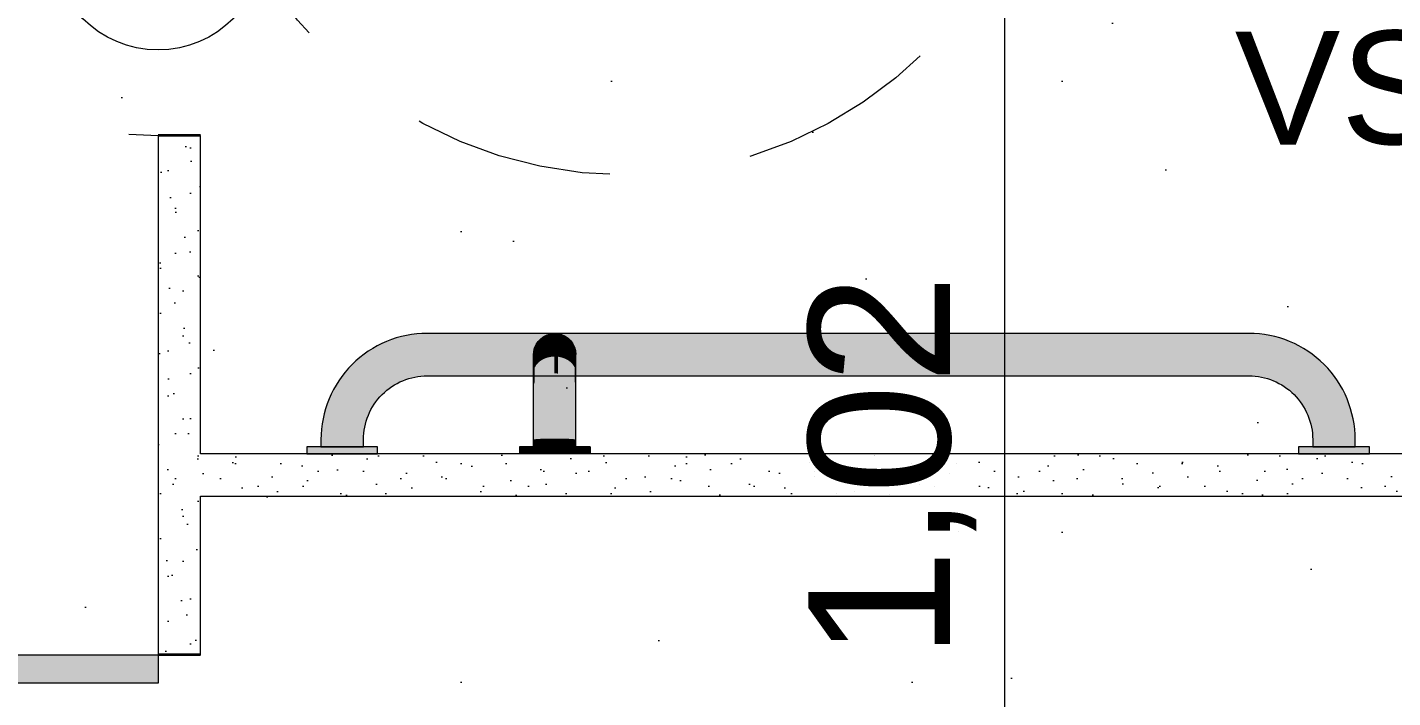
# Model space of a CAD drawing. Header units: metres. Extents: x -77.1 to 22, y -70.6 to -27.7.
# Drawn here: x -45.596 to -44.633, y -53.71 to -53.237 of the extents above; entities that cross this region are included whole.
import ezdxf

# ---------------------------------------------------------------- set-up
doc = ezdxf.new("R2010")
doc.units = ezdxf.units.M
doc.header["$MEASUREMENT"] = 0
doc.linetypes.add('Dashed', pattern=[0.07, 0.045, -0.025])
doc.linetypes.add('Hidden Line (2)', pattern=[0.195611, 0.141111, -0.0545])
for name, color, linetype in [('COTAS EXECUTIVO.EXEC', 7, 'Continuous'), ('Marcadores de Porta Archicad', 7, 'Continuous'), ('NOTAS BANCADAS', 7, 'Continuous'), ('Portas Archicad', 7, 'Continuous')]:
    doc.layers.add(name, color=color, linetype=linetype)
for name, color, linetype, lineweight, true_color in [('COTAS EXECUTIVO.EXEC_Caneta_No__167', 7, 'Continuous', 13, 0x0035d5), ('COTAS EXECUTIVO.EXEC_Caneta_No__25', 7, 'Continuous', 13, 0x982312), ('LAJES.EST_Caneta_No__18', 7, 'Continuous', 0, 0xdfdfdf), ('LOUCAS-METAIS.ARQ_Caneta_No__18', 7, 'Continuous', 0, 0xdfdfdf), ('PAREDE.ARQ_Caneta_No__97', 7, 'Continuous', 5, 0x6b6b6b), ('Portas Archicad_Caneta_No__9', 7, 'Continuous', 5, 0x020202), ('Portas Archicad_Caneta_No__97', 7, 'Continuous', 5, 0x6b6b6b)]:
    doc.layers.add(name, color=color, linetype=linetype, lineweight=lineweight, true_color=true_color)
for name, color, linetype, lineweight in [('LAJES.EST_Caneta_No__96', 252, 'Continuous', 0), ('LOUCAS-METAIS.ARQ_Caneta_No__96', 252, 'Continuous', 0), ('Marcadores de Porta Archicad_Caneta_No__7', 7, 'Continuous', 13), ('NOTAS BANCADAS_Caneta_No__99', 7, 'Continuous', 20), ('PAREDE.ARQ_Caneta_No__1', 7, 'Continuous', 35), ('PAREDE.ARQ_Caneta_No__241', 7, 'Continuous', 13), ('Portas Archicad_Caneta_No__1', 7, 'Continuous', 35)]:
    doc.layers.add(name, color=color, linetype=linetype, lineweight=lineweight)
doc.styles.add('ESTILO_GERADO_1', font='arial.ttf')
doc.dimstyles.new('ESTILO_GERADO__13', dxfattribs={"dimtxt": 0.1, "dimasz": 0.0475, "dimexe": 0.18, "dimexo": 0.414267, "dimgap": 0, "dimtad": 1, "dimzin": 0, "dimdsep": 46, "dimtxsty": 'ESTILO_GERADO_1', "dimblk": 'ARROWHEAD_11', "dimblk1": 'ARROWHEAD_11', "dimblk2": 'ARROWHEAD_11', "dimcen": 0.09, "dimclrd": 256, "dimclre": 256, "dimclrt": 256, "dimadec": 0, "dimazin": 0, "dimtfac": 1, "dimtdec": 4, "dimtmove": 0, "dimatfit": 3, "dimfxl": 0, "dimtolj": 1, "dimtzin": 0, "dimarcsym": 0})
doc.dimstyles.new('ESTILO_GERADO__16', dxfattribs={"dimtxt": 0.1, "dimasz": 0.0475, "dimexe": 0.18, "dimexo": 1.170922, "dimgap": 0, "dimtad": 1, "dimzin": 0, "dimdsep": 46, "dimtxsty": 'ESTILO_GERADO_1', "dimblk": 'ARROWHEAD_11', "dimblk1": 'ARROWHEAD_11', "dimblk2": 'ARROWHEAD_11', "dimcen": 0.09, "dimclrd": 256, "dimclre": 256, "dimclrt": 256, "dimadec": 0, "dimazin": 0, "dimtfac": 1, "dimtdec": 4, "dimtmove": 0, "dimatfit": 3, "dimfxl": 0, "dimtolj": 1, "dimtzin": 0, "dimarcsym": 0})
doc.dimstyles.new('ESTILO_GERADO__3', dxfattribs={"dimtxt": 0.1, "dimasz": 0.0475, "dimexe": 0.18, "dimexo": 0.1, "dimgap": 0, "dimtad": 1, "dimzin": 0, "dimdsep": 46, "dimtxsty": 'ESTILO_GERADO_1', "dimblk": 'ARROWHEAD_11', "dimblk1": 'ARROWHEAD_11', "dimblk2": 'ARROWHEAD_11', "dimcen": 0.09, "dimclrd": 256, "dimclre": 256, "dimclrt": 256, "dimadec": 0, "dimazin": 0, "dimtfac": 1, "dimtdec": 4, "dimtmove": 0, "dimatfit": 3, "dimfxl": 0, "dimtolj": 1, "dimtzin": 0, "dimarcsym": 0})
pattern_1 = [(45, (0, 0.05), (-0.0159099026, 0.0159099026), [0, -0.015, 0, -0.0225]), (110, (0.05, 0.05), (0.021143084, 0.007695453), [0, -0.011, 0, -0.019])]

# ---------------------------------------------------------------- blocks, each defined once
blk = doc.blocks.new('Door 26_5')
at = {"layer": 'Portas Archicad', "linetype": 'Continuous', "lineweight": 0, "true_color": 0xffffff}
for points in [[(0.325, 0.65), (0.305, 0.65), (0.305, 0.55), (0.325, 0.55)], [(0.315, 0.55), (0.305, 0.55), (0.305, 0.1), (0.315, 0.1)], [(0.325, 0.55), (0.315, 0.55), (0.315, 0.1), (0.325, 0.1)], [(0.305, 0), (0.325, 0), (0.325, 0.1), (0.305, 0.1)]]:
    blk.add_hatch(color=7, dxfattribs=at).paths.add_polyline_path(points)
at = {"layer": 'Portas Archicad_Caneta_No__1', "color": 7, "linetype": 'Continuous', "lineweight": 35}
for p, q in [((-0.325, -0.03), (-0.325, 0)), ((-0.325, -0.03), (-0.325, 0)), ((0.325, -0.03), (0.325, 0)), ((0.325, -0.03), (0.325, 0))]:
    blk.add_line(p, q, dxfattribs=at)
at = {"layer": 'Portas Archicad_Caneta_No__9', "color": 18, "linetype": 'Continuous', "lineweight": 5, "true_color": 0x020202}
for p, q in [((0.305, 0.55), (0.305, 0.65)), ((0.305, 0.65), (0.325, 0.65)), ((0.325, 0.65), (0.325, 0.55)), ((0.325, 0.55), (0.305, 0.55)), ((0.315, 0.55), (0.315, 0.1)), ((0.305, 0), (0.305, 0.1)), ((0.305, 0.1), (0.325, 0.1)), ((0.325, 0.1), (0.325, 0)), ((0.325, 0), (0.305, 0))]:
    blk.add_line(p, q, dxfattribs=at)
at = {"layer": 'Portas Archicad_Caneta_No__9', "color": 18, "linetype": 'Continuous', "lineweight": 5, "true_color": 0x020202, "flags": 128}
for points in [[(0.315, 0.55), (0.315, 0.1), (0.305, 0.1), (0.305, 0.55)], [(0.325, 0.55), (0.325, 0.1), (0.315, 0.1), (0.315, 0.55)]]:
    blk.add_lwpolyline(points, close=True, dxfattribs=at)
at = {"layer": 'Portas Archicad_Caneta_No__97', "color": 251, "linetype": 'Dashed', "lineweight": 5, "true_color": 0x6b6b6b}
blk.add_arc((0.325, 0), 0.65, 90, 180, dxfattribs=at)
blk = doc.blocks.new('Marcador P 27_4')
at = {"layer": 'Marcadores de Porta Archicad_Caneta_No__7', "color": 7, "linetype": 'Continuous', "lineweight": 13, "flags": 128}
blk.add_lwpolyline([(0.18959, -0.105), (-0.18959, -0.105, -1), (-0.18959, 0.045), (0.18959, 0.045, -1)], format="xyb", close=True, dxfattribs=at)
at = {"layer": 'Marcadores de Porta Archicad_Caneta_No__7', "color": 7, "lineweight": 13, "insert": (0.19982, 0.01392), "char_height": 0.085, "attachment_point": 7, "rotation": 180, "style": 'ESTILO_GERADO_1'}
blk.add_mtext('\\A1;{\\pql;\\pt0;\\fArial|b0|i0|c0|p0;\\W1.000000;PAdv60\\fArial|b0|i0|c0|p0;\\W1.000000;\\fArial|b0|i0|c0|p0;\\W1.000000;\\fArial|b0|i0|c0|p0;\\W1.000000;}', dxfattribs=at)
blk = doc.blocks.new('Grab Bar 26_4')
at = {"layer": 'LOUCAS-METAIS.ARQ_Caneta_No__18', "linetype": 'Continuous', "lineweight": 0, "true_color": 0xdfdfdf}
for points in [[(-0.375, 0), (-0.375, -0.005), (-0.325, -0.005), (-0.325, 0)], [(0.325, 0), (0.325, -0.005), (0.375, -0.005), (0.375, 0)], [(-0.365, -0.005), (-0.365, -0.01, 0.414214), (-0.29, -0.085), (0.29, -0.085, 0.414214), (0.365, -0.01), (0.365, -0.005), (0.335, -0.005), (0.335, -0.01, -0.414214), (0.29, -0.055), (-0.29, -0.055, -0.414214), (-0.335, -0.01), (-0.335, -0.005)]]:
    blk.add_hatch(color=254, dxfattribs=at).paths.add_polyline_path(points)
at = {"layer": 'LOUCAS-METAIS.ARQ_Caneta_No__96', "color": 252, "linetype": 'Continuous', "lineweight": 0, "flags": 128}
for points in [[(-0.375, 0), (-0.375, -0.005), (-0.325, -0.005), (-0.325, 0)], [(0.325, 0), (0.325, -0.005), (0.375, -0.005), (0.375, 0)]]:
    blk.add_lwpolyline(points, close=True, dxfattribs=at)
blk.add_lwpolyline([(-0.365, -0.005), (-0.365, -0.01, 0.414214), (-0.29, -0.085), (0.29, -0.085, 0.414214), (0.365, -0.01), (0.365, -0.005), (0.335, -0.005), (0.335, -0.01, -0.414214), (0.29, -0.055), (-0.29, -0.055, -0.414214), (-0.335, -0.01), (-0.335, -0.005)], format="xyb", close=True, dxfattribs=at)
blk = doc.blocks.new('Grab Bar 26_3')
at = {"layer": 'LOUCAS-METAIS.ARQ_Caneta_No__18', "linetype": 'Continuous', "lineweight": 0, "true_color": 0xdfdfdf}
for points in [[(-0.017, 0), (-0.017, -0.005), (-0.01085, -0.005), (-0.01085, 0)], [(-0.01085, -0.005), (-0.00373, -0.005), (-0.00373, 0), (-0.01085, 0)], [(-0.00373, 0), (-0.00373, -0.005), (0.00373, -0.005), (0.00373, 0)], [(0.00373, -0.005), (0.01085, -0.005), (0.01085, 0), (0.00373, 0)], [(0.01085, 0), (0.01085, -0.005), (0.017, -0.005), (0.017, 0)], [(0.017, -0.005), (0.02165, -0.005), (0.02165, 0), (0.017, 0)], [(0.02165, -0.005), (0.02437, -0.005), (0.02437, 0), (0.02165, 0)], [(0.02437, 0), (0.02437, -0.005), (0.02493, -0.005), (0.02493, 0)], [(-0.02493, 0), (-0.02493, -0.005), (-0.02437, -0.005), (-0.02437, 0)], [(-0.02437, -0.005), (-0.02165, -0.005), (-0.02165, 0), (-0.02437, 0)], [(-0.02165, -0.005), (-0.017, -0.005), (-0.017, 0), (-0.02165, 0)], [(-0.015, -0.01001), (-0.01472, -0.01016), (-0.01472, -0.005), (-0.015, -0.005)], [(-0.01472, -0.005), (-0.01472, -0.01016), (-0.014, -0.0103), (-0.014, -0.005)], [(-0.014, -0.0103), (-0.01286, -0.01043), (-0.01286, -0.005), (-0.014, -0.005)], [(-0.01286, -0.005), (-0.01286, -0.01043), (-0.01132, -0.01055), (-0.01132, -0.005)], [(-0.01132, -0.005), (-0.01132, -0.01055), (-0.00944, -0.01065), (-0.00944, -0.005)], [(-0.00944, -0.01065), (-0.00727, -0.01074), (-0.00727, -0.005), (-0.00944, -0.005)], [(-0.00727, -0.005), (-0.00727, -0.01074), (-0.00488, -0.0108), (-0.00488, -0.005)], [(-0.00488, -0.005), (-0.00488, -0.0108), (-0.00235, -0.01083), (-0.00235, -0.005)], [(-0.00235, -0.005), (-0.00235, -0.01083), (0.00026, -0.01084), (0.00026, -0.005)], [(0.00026, -0.005), (0.00026, -0.01084), (0.00286, -0.01083), (0.00286, -0.005)], [(0.00286, -0.01083), (0.00538, -0.01079), (0.00538, -0.005), (0.00286, -0.005)], [(0.00538, -0.005), (0.00538, -0.01079), (0.00773, -0.01072), (0.00773, -0.005)], [(0.00773, -0.005), (0.00773, -0.01072), (0.00984, -0.01064), (0.00984, -0.005)], [(0.00984, -0.005), (0.00984, -0.01064), (0.01166, -0.01053), (0.01166, -0.005)], [(0.01166, -0.005), (0.01166, -0.01053), (0.01312, -0.01041), (0.01312, -0.005)], [(0.01312, -0.005), (0.01312, -0.01041), (0.01418, -0.01027), (0.01418, -0.005)], [(0.01418, -0.005), (0.01418, -0.01027), (0.01482, -0.01013), (0.01482, -0.005)], [(0.015, -0.005), (0.01482, -0.005), (0.01482, -0.01013), (0.015, -0.00999)], [(-0.015, -0.01001), (-0.015, -0.02341), (-0.01472, -0.02399), (-0.01472, -0.01016)], [(-0.01472, -0.01016), (-0.01472, -0.02399), (-0.014, -0.02456), (-0.014, -0.0103)], [(-0.014, -0.02456), (-0.01286, -0.02508), (-0.01286, -0.01043), (-0.014, -0.0103)], [(-0.01132, -0.01055), (-0.01286, -0.01043), (-0.01286, -0.02508), (-0.01132, -0.02555)], [(-0.00944, -0.01065), (-0.01132, -0.01055), (-0.01132, -0.02555), (-0.00944, -0.02596)], [(-0.00944, -0.01065), (-0.00944, -0.02596), (-0.00727, -0.02629), (-0.00727, -0.01074)], [(-0.00488, -0.0108), (-0.00727, -0.01074), (-0.00727, -0.02629), (-0.00488, -0.02653)], [(-0.00235, -0.01083), (-0.00488, -0.0108), (-0.00488, -0.02653), (-0.00235, -0.02667)], [(0.00026, -0.01084), (-0.00235, -0.01083), (-0.00235, -0.02667), (0.00026, -0.02671)], [(0.00286, -0.01083), (0.00026, -0.01084), (0.00026, -0.02671), (0.00286, -0.02665)], [(0.00286, -0.02665), (0.00538, -0.02649), (0.00538, -0.01079), (0.00286, -0.01083)], [(0.00773, -0.01072), (0.00538, -0.01079), (0.00538, -0.02649), (0.00773, -0.02623)], [(0.00984, -0.01064), (0.00773, -0.01072), (0.00773, -0.02623), (0.00984, -0.02589)], [(0.00984, -0.01064), (0.00984, -0.02589), (0.01166, -0.02547), (0.01166, -0.01053)], [(0.01312, -0.01041), (0.01166, -0.01053), (0.01166, -0.02547), (0.01312, -0.02498)], [(0.01418, -0.01027), (0.01312, -0.01041), (0.01312, -0.02498), (0.01418, -0.02444)], [(0.01418, -0.01027), (0.01418, -0.02444), (0.01482, -0.02388), (0.01482, -0.01013)], [(0.01482, -0.01013), (0.01482, -0.02388), (0.015, -0.02329), (0.015, -0.00999)], [(-0.01472, -0.02399), (-0.015, -0.02341), (-0.015, -0.03615), (-0.01472, -0.03728)], [(-0.01472, -0.02399), (-0.01472, -0.03728), (-0.014, -0.03838), (-0.014, -0.02456)], [(-0.014, -0.02456), (-0.014, -0.03838), (-0.01286, -0.03941), (-0.01286, -0.02508)], [(-0.01286, -0.02508), (-0.01286, -0.03941), (-0.01132, -0.04033), (-0.01132, -0.02555)], [(-0.00944, -0.02596), (-0.01132, -0.02555), (-0.01132, -0.04033), (-0.00944, -0.04112)], [(-0.00944, -0.04112), (-0.00727, -0.04176), (-0.00727, -0.02629), (-0.00944, -0.02596)], [(-0.00488, -0.02653), (-0.00727, -0.02629), (-0.00727, -0.04176), (-0.00488, -0.04223)], [(-0.00235, -0.02667), (-0.00488, -0.02653), (-0.00488, -0.04223), (-0.00235, -0.0425)], [(0.00026, -0.02671), (-0.00235, -0.02667), (-0.00235, -0.0425), (0.00026, -0.04258)], [(0.00286, -0.02665), (0.00026, -0.02671), (0.00026, -0.04258), (0.00286, -0.04246)], [(0.00286, -0.04246), (0.00538, -0.04215), (0.00538, -0.02649), (0.00286, -0.02665)], [(0.00773, -0.02623), (0.00538, -0.02649), (0.00538, -0.04215), (0.00773, -0.04165)], [(0.00984, -0.02589), (0.00773, -0.02623), (0.00773, -0.04165), (0.00984, -0.04098)], [(0.00984, -0.02589), (0.00984, -0.04098), (0.01166, -0.04015), (0.01166, -0.02547)], [(0.01166, -0.02547), (0.01166, -0.04015), (0.01312, -0.03921), (0.01312, -0.02498)], [(0.01312, -0.02498), (0.01312, -0.03921), (0.01418, -0.03817), (0.01418, -0.02444)], [(0.01418, -0.02444), (0.01418, -0.03817), (0.01482, -0.03706), (0.01482, -0.02388)], [(0.015, -0.02329), (0.01482, -0.02388), (0.01482, -0.03706), (0.015, -0.03592)], [(-0.015, -0.04757), (-0.01472, -0.04921), (-0.01472, -0.03728), (-0.015, -0.03615)], [(-0.014, -0.03838), (-0.01472, -0.03728), (-0.01472, -0.04921), (-0.014, -0.05078)], [(-0.014, -0.05078), (-0.01286, -0.05226), (-0.01286, -0.03941), (-0.014, -0.03838)], [(0.01418, -0.03817), (0.01312, -0.03921), (0.01312, -0.05197), (0.01418, -0.05047)], [(0.01418, -0.05047), (0.01482, -0.04888), (0.01482, -0.03706), (0.01418, -0.03817)], [(0.01482, -0.03706), (0.01482, -0.04888), (0.015, -0.04725), (0.015, -0.03592)], [(-0.01472, -0.04921), (-0.015, -0.04757), (-0.015, -0.05712), (-0.01472, -0.05916)], [(-0.01286, -0.03941), (-0.01286, -0.05226), (-0.01132, -0.05358), (-0.01132, -0.04033)], [(-0.01132, -0.04033), (-0.01132, -0.05358), (-0.00944, -0.05472), (-0.00944, -0.04112)], [(-0.00944, -0.04112), (-0.00944, -0.05472), (-0.00727, -0.05564), (-0.00727, -0.04176)], [(-0.00727, -0.04176), (-0.00727, -0.05564), (-0.00488, -0.05631), (-0.00488, -0.04223)], [(-0.00488, -0.05631), (-0.00235, -0.05671), (-0.00235, -0.0425), (-0.00488, -0.04223)], [(-0.00235, -0.0425), (-0.00235, -0.05671), (0.00026, -0.05682), (0.00026, -0.04258)], [(0.00026, -0.04258), (0.00026, -0.05682), (0.00286, -0.05665), (0.00286, -0.04246)], [(0.00286, -0.04246), (0.00286, -0.05665), (0.00538, -0.0562), (0.00538, -0.04215)], [(0.00538, -0.04215), (0.00538, -0.0562), (0.00773, -0.05548), (0.00773, -0.04165)], [(0.00773, -0.04165), (0.00773, -0.05548), (0.00984, -0.05451), (0.00984, -0.04098)], [(0.00984, -0.04098), (0.00984, -0.05451), (0.01166, -0.05333), (0.01166, -0.04015)], [(0.01166, -0.04015), (0.01166, -0.05333), (0.01312, -0.05197), (0.01312, -0.03921)], [(0.015, -0.04725), (0.01482, -0.04888), (0.01482, -0.05876), (0.015, -0.0567)], [(-0.01472, -0.05916), (-0.015, -0.05712), (-0.015, -0.0643), (-0.01472, -0.06665)], [(-0.014, -0.05078), (-0.01472, -0.04921), (-0.01472, -0.05916), (-0.014, -0.06114)], [(-0.014, -0.05078), (-0.014, -0.06114), (-0.01286, -0.06299), (-0.01286, -0.05226)], [(-0.01286, -0.05226), (-0.01286, -0.06299), (-0.01132, -0.06465), (-0.01132, -0.05358)], [(-0.01132, -0.06465), (-0.00944, -0.06608), (-0.00944, -0.05472), (-0.01132, -0.05358)], [(-0.00944, -0.05472), (-0.00944, -0.06608), (-0.00727, -0.06723), (-0.00727, -0.05564)], [(-0.00727, -0.05564), (-0.00727, -0.06723), (-0.00488, -0.06807), (-0.00488, -0.05631)], [(-0.00488, -0.05631), (-0.00488, -0.06807), (-0.00235, -0.06857), (-0.00235, -0.05671)], [(-0.00235, -0.06857), (0.00026, -0.06871), (0.00026, -0.05682), (-0.00235, -0.05671)], [(0.00026, -0.06871), (0.00286, -0.06849), (0.00286, -0.05665), (0.00026, -0.05682)], [(0.00286, -0.05665), (0.00286, -0.06849), (0.00538, -0.06793), (0.00538, -0.0562)], [(0.00538, -0.0562), (0.00538, -0.06793), (0.00773, -0.06703), (0.00773, -0.05548)], [(0.00773, -0.05548), (0.00773, -0.06703), (0.00984, -0.06582), (0.00984, -0.05451)], [(0.00984, -0.06582), (0.01166, -0.06434), (0.01166, -0.05333), (0.00984, -0.05451)], [(0.01166, -0.05333), (0.01166, -0.06434), (0.01312, -0.06263), (0.01312, -0.05197)], [(0.01312, -0.06263), (0.01418, -0.06075), (0.01418, -0.05047), (0.01312, -0.05197)], [(0.01418, -0.05047), (0.01418, -0.06075), (0.01482, -0.05876), (0.01482, -0.04888)], [(0.015, -0.0567), (0.01482, -0.05876), (0.01482, -0.06619), (0.015, -0.06382)], [(-0.015, -0.06875), (-0.01472, -0.0713), (-0.01472, -0.06665), (-0.015, -0.0643)], [(-0.01472, -0.05916), (-0.01472, -0.06665), (-0.014, -0.06893), (-0.014, -0.06114)], [(-0.01472, -0.06665), (-0.01472, -0.0713), (-0.014, -0.07377), (-0.014, -0.06893)], [(-0.014, -0.06114), (-0.014, -0.06893), (-0.01286, -0.07106), (-0.01286, -0.06299)], [(-0.01286, -0.07106), (-0.01132, -0.07298), (-0.01132, -0.06465), (-0.01286, -0.06299)], [(-0.01132, -0.06465), (-0.01132, -0.07298), (-0.00944, -0.07463), (-0.00944, -0.06608)], [(-0.00944, -0.06608), (-0.00944, -0.07463), (-0.00727, -0.07595), (-0.00727, -0.06723)], [(-0.00727, -0.07595), (-0.00488, -0.07692), (-0.00488, -0.06807), (-0.00727, -0.06723)], [(0.00538, -0.06793), (0.00538, -0.07675), (0.00773, -0.07572), (0.00773, -0.06703)], [(0.00773, -0.07572), (0.00984, -0.07432), (0.00984, -0.06582), (0.00773, -0.06703)], [(0.00984, -0.06582), (0.00984, -0.07432), (0.01166, -0.07262), (0.01166, -0.06434)], [(0.01166, -0.07262), (0.01312, -0.07065), (0.01312, -0.06263), (0.01166, -0.06434)], [(0.01312, -0.06263), (0.01312, -0.07065), (0.01418, -0.06849), (0.01418, -0.06075)], [(0.01418, -0.06075), (0.01418, -0.06849), (0.01482, -0.06619), (0.01482, -0.05876)], [(0.01418, -0.06849), (0.01418, -0.07329), (0.01482, -0.0708), (0.01482, -0.06619)], [(0.01482, -0.06619), (0.01482, -0.0708), (0.015, -0.06824), (0.015, -0.06382)], [(-0.01472, -0.0713), (-0.015, -0.06875), (-0.015, -0.07026), (-0.01472, -0.07286)], [(-0.014, -0.07377), (-0.01472, -0.0713), (-0.01472, -0.07286), (-0.014, -0.07538)], [(-0.014, -0.06893), (-0.014, -0.07377), (-0.01286, -0.07608), (-0.01286, -0.07106)], [(-0.014, -0.07538), (-0.01286, -0.07773), (-0.01286, -0.07608), (-0.014, -0.07377)], [(-0.01286, -0.07106), (-0.01286, -0.07608), (-0.01132, -0.07815), (-0.01132, -0.07298)], [(-0.01132, -0.07815), (-0.01286, -0.07608), (-0.01286, -0.07773), (-0.01132, -0.07984)], [(-0.01132, -0.07298), (-0.01132, -0.07815), (-0.00944, -0.07993), (-0.00944, -0.07463)], [(-0.00944, -0.07463), (-0.00944, -0.07993), (-0.00727, -0.08137), (-0.00727, -0.07595)], [(-0.00727, -0.08137), (-0.00488, -0.08241), (-0.00488, -0.07692), (-0.00727, -0.07595)], [(-0.00488, -0.07692), (-0.00235, -0.07749), (-0.00235, -0.06857), (-0.00488, -0.06807)], [(-0.00488, -0.08241), (-0.00235, -0.08303), (-0.00235, -0.07749), (-0.00488, -0.07692)], [(-0.00235, -0.07749), (0.00026, -0.07766), (0.00026, -0.06871), (-0.00235, -0.06857)], [(0.00026, -0.06871), (0.00026, -0.07766), (0.00286, -0.07741), (0.00286, -0.06849)], [(0.00286, -0.06849), (0.00286, -0.07741), (0.00538, -0.07675), (0.00538, -0.06793)], [(0.00286, -0.07741), (0.00286, -0.08294), (0.00538, -0.08223), (0.00538, -0.07675)], [(0.00538, -0.08223), (0.00773, -0.08111), (0.00773, -0.07572), (0.00538, -0.07675)], [(0.00773, -0.08111), (0.00984, -0.0796), (0.00984, -0.07432), (0.00773, -0.07572)], [(0.00984, -0.07432), (0.00984, -0.0796), (0.01166, -0.07776), (0.01166, -0.07262)], [(0.01166, -0.07776), (0.01312, -0.07563), (0.01312, -0.07065), (0.01166, -0.07262)], [(0.01312, -0.07563), (0.01166, -0.07776), (0.01166, -0.07944), (0.01312, -0.07727)], [(0.01312, -0.07065), (0.01312, -0.07563), (0.01418, -0.07329), (0.01418, -0.06849)], [(0.01418, -0.07329), (0.01312, -0.07563), (0.01312, -0.07727), (0.01418, -0.07488)], [(0.01418, -0.07488), (0.01482, -0.07235), (0.01482, -0.0708), (0.01418, -0.07329)], [(0.015, -0.06824), (0.01482, -0.0708), (0.01482, -0.07235), (0.015, -0.06974)], [(-0.00944, -0.07993), (-0.01132, -0.07815), (-0.01132, -0.07984), (-0.00944, -0.08166)], [(-0.00944, -0.07993), (-0.00944, -0.08166), (-0.00727, -0.08312), (-0.00727, -0.08137)], [(-0.00488, -0.08241), (-0.00727, -0.08137), (-0.00727, -0.08312), (-0.00488, -0.08418)], [(-0.00235, -0.08303), (-0.00488, -0.08241), (-0.00488, -0.08418), (-0.00235, -0.08482)], [(-0.00235, -0.08303), (0.00026, -0.08321), (0.00026, -0.07766), (-0.00235, -0.07749)], [(0.00026, -0.08321), (-0.00235, -0.08303), (-0.00235, -0.08482), (0.00026, -0.085)], [(0.00026, -0.07766), (0.00026, -0.08321), (0.00286, -0.08294), (0.00286, -0.07741)], [(0.00286, -0.08294), (0.00026, -0.08321), (0.00026, -0.085), (0.00286, -0.08472)], [(0.00286, -0.08294), (0.00286, -0.08472), (0.00538, -0.084), (0.00538, -0.08223)], [(0.00773, -0.08111), (0.00538, -0.08223), (0.00538, -0.084), (0.00773, -0.08286)], [(0.00984, -0.0796), (0.00773, -0.08111), (0.00773, -0.08286), (0.00984, -0.08132)], [(0.00984, -0.08132), (0.01166, -0.07944), (0.01166, -0.07776), (0.00984, -0.0796)]]:
    blk.add_hatch(color=254, dxfattribs=at).paths.add_polyline_path(points)
at = {"layer": 'LOUCAS-METAIS.ARQ_Caneta_No__96', "color": 252, "linetype": 'Continuous', "lineweight": 0}
for p, q in [((-0.00373, 0), (0.00373, 0)), ((0.00373, 0), (0.01085, 0)), ((0.01085, 0), (0.017, 0)), ((0.017, 0), (0.02165, 0)), ((0.02165, 0), (0.02437, 0)), ((0.02437, 0), (0.02493, 0)), ((0.02493, -0.005), (0.02493, 0)), ((-0.02493, 0), (-0.02437, 0)), ((-0.02493, -0.005), (-0.02493, 0)), ((-0.02493, -0.005), (-0.02437, -0.005)), ((-0.02437, 0), (-0.02165, 0)), ((-0.02437, -0.005), (-0.02165, -0.005)), ((-0.02165, 0), (-0.017, 0)), ((-0.02165, -0.005), (-0.017, -0.005)), ((-0.017, 0), (-0.01085, 0)), ((-0.017, -0.005), (-0.01085, -0.005)), ((-0.015, -0.005), (-0.015, -0.01001)), ((-0.01085, 0), (-0.00373, 0)), ((-0.01085, -0.005), (-0.00373, -0.005)), ((-0.00373, -0.005), (0.00373, -0.005)), ((0.00373, -0.005), (0.01085, -0.005)), ((0.01085, -0.005), (0.017, -0.005)), ((0.015, -0.005), (0.015, -0.00999)), ((0.017, -0.005), (0.02165, -0.005)), ((0.02165, -0.005), (0.02437, -0.005)), ((0.02437, -0.005), (0.02493, -0.005)), ((-0.015, -0.01001), (-0.015, -0.02341)), ((0.015, -0.00999), (0.015, -0.02329)), ((-0.015, -0.02341), (-0.015, -0.03615)), ((0.015, -0.02329), (0.015, -0.03592)), ((-0.015, -0.03615), (-0.015, -0.04757)), ((0.015, -0.03592), (0.015, -0.04725)), ((-0.015, -0.04757), (-0.015, -0.05712)), ((0.015, -0.04725), (0.015, -0.0567)), ((-0.015, -0.05712), (-0.015, -0.0643)), ((0.015, -0.0567), (0.015, -0.06382)), ((-0.015, -0.0643), (-0.015, -0.06875)), ((0.015, -0.06382), (0.015, -0.06824)), ((-0.015, -0.06875), (-0.015, -0.07026)), ((-0.01472, -0.07286), (-0.015, -0.07026)), ((-0.014, -0.07538), (-0.01472, -0.07286)), ((-0.01286, -0.07773), (-0.014, -0.07538)), ((0.01418, -0.07488), (0.01312, -0.07727)), ((0.01482, -0.07235), (0.01418, -0.07488)), ((0.015, -0.06974), (0.01482, -0.07235)), ((0.015, -0.06824), (0.015, -0.06974)), ((-0.01132, -0.07984), (-0.01286, -0.07773)), ((-0.00944, -0.08166), (-0.01132, -0.07984)), ((-0.00727, -0.08312), (-0.00944, -0.08166)), ((-0.00488, -0.08418), (-0.00727, -0.08312)), ((-0.00235, -0.08482), (-0.00488, -0.08418)), ((0.00026, -0.085), (-0.00235, -0.08482)), ((0.00286, -0.08472), (0.00026, -0.085)), ((0.00538, -0.084), (0.00286, -0.08472)), ((0.00773, -0.08286), (0.00538, -0.084)), ((0.00984, -0.08132), (0.00773, -0.08286)), ((0.01166, -0.07944), (0.00984, -0.08132)), ((0.01312, -0.07727), (0.01166, -0.07944))]:
    blk.add_line(p, q, dxfattribs=at)
blk = doc.blocks.new('*D479')
at = {"layer": 'COTAS EXECUTIVO.EXEC_Caneta_No__167', "linetype": 'Continuous', "lineweight": 13, "true_color": 0x0035d5}
for points in [[(-44.91892, -53.04138), (-44.91797, -53.04617), (-44.91526, -53.05022), (-44.91121, -53.05293), (-44.90642, -53.05388), (-44.90164, -53.05293), (-44.89758, -53.05022), (-44.89487, -53.04617), (-44.89392, -53.04138), (-44.89487, -53.0366), (-44.89758, -53.03254), (-44.90164, -53.02984), (-44.90642, -53.02888), (-44.91121, -53.02984), (-44.91526, -53.03254), (-44.91797, -53.0366)], [(-44.91892, -54.05829), (-44.91797, -54.06308), (-44.91526, -54.06713), (-44.91121, -54.06984), (-44.90642, -54.07079), (-44.90164, -54.06984), (-44.89758, -54.06713), (-44.89487, -54.06308), (-44.89392, -54.05829), (-44.89487, -54.05351), (-44.89758, -54.04945), (-44.90164, -54.04674), (-44.90642, -54.04579), (-44.91121, -54.04674), (-44.91526, -54.04945), (-44.91797, -54.05351)]]:
    blk.add_hatch(color=162, dxfattribs=at).paths.add_polyline_path(points)
at = {"layer": 'COTAS EXECUTIVO.EXEC_Caneta_No__167', "color": 162, "linetype": 'Continuous', "lineweight": 13, "true_color": 0x0035d5}
for p, q in [((-44.91892, -53.04138), (-45.00642, -53.04138)), ((-44.85955, -53.04138), (-44.89392, -53.04138)), ((-44.90642, -54.04579), (-44.90642, -53.05388)), ((-44.91892, -54.05829), (-45.00642, -54.05829)), ((-44.85955, -54.05829), (-44.89392, -54.05829))]:
    blk.add_line(p, q, dxfattribs=at)
for centre in [(-44.90642, -53.04138), (-44.90642, -54.05829)]:
    blk.add_circle(centre, 0.0125, dxfattribs=at)
at = {"layer": 'COTAS EXECUTIVO.EXEC_Caneta_No__167', "color": 162, "lineweight": 13, "true_color": 0x0035d5, "insert": (-44.92642, -53.6833), "char_height": 0.1, "attachment_point": 7, "rotation": 90, "style": 'ESTILO_GERADO_1'}
blk.add_mtext('\\A1;{\\pql;\\fArial|b0|i0|c0|p0;\\W1.000000;1,02}', dxfattribs=at)
blk = doc.blocks.new('ARROWHEAD_11')
at = {"color": 0, "linetype": 'Continuous', "lineweight": 0}
blk.add_line((0, 0), (-1, 0), dxfattribs=at)
at = {"color": 0, "linetype": 'Continuous', "lineweight": 0, "const_width": 0.25, "flags": 128}
blk.add_lwpolyline([(-0.125, 0, 1), (0.125, 0, 1)], format="xyb", close=True, dxfattribs=at)
blk = doc.blocks.new('*D532')
at = {"layer": 'COTAS EXECUTIVO.EXEC_Caneta_No__25', "linetype": 'Continuous', "lineweight": 13, "true_color": 0x982312}
for points in [[(-54.64185, -52.55057), (-54.6409, -52.55535), (-54.63819, -52.55941), (-54.63413, -52.56212), (-54.62935, -52.56307), (-54.62457, -52.56212), (-54.62051, -52.55941), (-54.6178, -52.55535), (-54.61685, -52.55057), (-54.6178, -52.54578), (-54.62051, -52.54173), (-54.62457, -52.53902), (-54.62935, -52.53807), (-54.63413, -52.53902), (-54.63819, -52.54173), (-54.6409, -52.54578)], [(-54.64185, -56.60057), (-54.6409, -56.60535), (-54.63819, -56.60941), (-54.63413, -56.61212), (-54.62935, -56.61307), (-54.62457, -56.61212), (-54.62051, -56.60941), (-54.6178, -56.60535), (-54.61685, -56.60057), (-54.6178, -56.59578), (-54.62051, -56.59173), (-54.62457, -56.58902), (-54.62935, -56.58807), (-54.63413, -56.58902), (-54.63819, -56.59173), (-54.6409, -56.59578)]]:
    blk.add_hatch(color=24, dxfattribs=at).paths.add_polyline_path(points)
at = {"layer": 'COTAS EXECUTIVO.EXEC_Caneta_No__25', "color": 24, "linetype": 'Continuous', "lineweight": 13, "true_color": 0x982312}
for p, q in [((-54.64185, -52.55057), (-54.67623, -52.55057)), ((-54.21508, -52.55057), (-54.61685, -52.55057)), ((-54.62935, -56.58807), (-54.62935, -52.56307)), ((-54.64185, -56.60057), (-54.67623, -56.60057)), ((-54.21508, -56.60057), (-54.61685, -56.60057))]:
    blk.add_line(p, q, dxfattribs=at)
for centre in [(-54.62935, -52.55057), (-54.62935, -56.60057)]:
    blk.add_circle(centre, 0.0125, dxfattribs=at)
at = {"layer": 'COTAS EXECUTIVO.EXEC_Caneta_No__25', "color": 24, "lineweight": 13, "true_color": 0x982312, "char_height": 0.1, "attachment_point": 7, "rotation": 90, "style": 'ESTILO_GERADO_1'}
for s, insert in [('\\A1;{\\pql;\\fArial|b0|i0|c0|p0;\\W1.000000;0,20}', (-54.64935, -52.82999)), ('\\A1;{\\pql;\\fArial|b0|i0|c0|p0;\\W1.000000;4,05}', (-54.64935, -54.84249))]:
    blk.add_mtext(s, dxfattribs=dict(at, insert=insert))
blk = doc.blocks.new('*D637')
at = {"layer": 'COTAS EXECUTIVO.EXEC_Caneta_No__25', "linetype": 'Continuous', "lineweight": 13, "true_color": 0x982312}
for points in [[(-43.13783, -52.55057), (-43.13688, -52.55535), (-43.13417, -52.55941), (-43.13011, -52.56212), (-43.12533, -52.56307), (-43.12055, -52.56212), (-43.11649, -52.55941), (-43.11378, -52.55535), (-43.11283, -52.55057), (-43.11378, -52.54578), (-43.11649, -52.54173), (-43.12055, -52.53902), (-43.12533, -52.53807), (-43.13011, -52.53902), (-43.13417, -52.54173), (-43.13688, -52.54578)], [(-43.13783, -56.60057), (-43.13688, -56.60535), (-43.13417, -56.60941), (-43.13011, -56.61212), (-43.12533, -56.61307), (-43.12055, -56.61212), (-43.11649, -56.60941), (-43.11378, -56.60535), (-43.11283, -56.60057), (-43.11378, -56.59578), (-43.11649, -56.59173), (-43.12055, -56.58902), (-43.12533, -56.58807), (-43.13011, -56.58902), (-43.13417, -56.59173), (-43.13688, -56.59578)]]:
    blk.add_hatch(color=24, dxfattribs=at).paths.add_polyline_path(points)
at = {"layer": 'COTAS EXECUTIVO.EXEC_Caneta_No__25', "color": 24, "linetype": 'Continuous', "lineweight": 13, "true_color": 0x982312}
for p, q in [((-43.13783, -52.55057), (-44.29625, -52.55057)), ((-43.07846, -52.55057), (-43.11283, -52.55057)), ((-43.12533, -56.58807), (-43.12533, -52.56307)), ((-43.13783, -56.60057), (-44.29625, -56.60057)), ((-43.07846, -56.60057), (-43.11283, -56.60057))]:
    blk.add_line(p, q, dxfattribs=at)
for centre in [(-43.12533, -52.55057), (-43.12533, -56.60057)]:
    blk.add_circle(centre, 0.0125, dxfattribs=at)
at = {"layer": 'COTAS EXECUTIVO.EXEC_Caneta_No__25', "color": 24, "lineweight": 13, "true_color": 0x982312, "char_height": 0.1, "attachment_point": 7, "rotation": 90, "style": 'ESTILO_GERADO_1'}
for s, insert in [('\\A1;{\\pql;\\fArial|b0|i0|c0|p0;\\W1.000000;0,20}', (-43.14533, -52.82999)), ('\\A1;{\\pql;\\fArial|b0|i0|c0|p0;\\W1.000000;4,05}', (-43.14533, -54.84249))]:
    blk.add_mtext(s, dxfattribs=dict(at, insert=insert))
blk = doc.blocks.new('Rótulo_32_7', base_point=(-44.63403, -53.21638))
at = {"layer": 'NOTAS BANCADAS_Caneta_No__99', "color": 7, "lineweight": 20, "insert": (-44.4947, -53.23888), "char_height": 0.08, "attachment_point": 2, "rotation": 0.32302, "style": 'ESTILO_GERADO_1'}
blk.add_mtext('\\A1;{\\pqc;\\pt0,99;\\fArial|b0|i0|c0|p0;\\W1.000000;VS01\\fArial|b0|i0|c0|p0;\\W1.000000;\\A1{\\H.66x;\\S^  ;}\\fArial|b0|i0|c0|p0;\\W1.000000;\\fArial|b0|i0|c0|p0;\\W1.000000;\\A1{\\H.66x;\\S^  ;}\\fArial|b0|i0|c0|p0;\\W1.000000;\\fArial|b0|i0|c0|p0;\\W1.000000;\\fArial|b0|i0|c0|p0;\\W1.000000;\\fArial|b0|i0|c0|p0;\\W1.000000;\\fArial|b0|i0|c0|p0;\\W1.000000;\\fArial|b0|i0|c0|p0;\\W1.000000;\\fArial|b0|i0|c0|p0;\\W1.000000;\\A1{\\H.66x;\\S^  ;}\\fArial|b0|i0|c0|p0;\\W1.000000;\\fArial|b0|i0|c0|p0;\\W1.000000;\\A1{\\H.66x;\\S^  ;}\\fArial|b0|i0|c0|p0;\\W1.000000;\\fArial|b0|i0|c0|p0;\\W1.000000;\\fArial|b0|i0|c0|p0;\\W1.000000;\\fArial|b0|i0|c0|p0;\\W1.000000;\\fArial|b0|i0|c0|p0;\\W1.000000;\\fArial|b0|i0|c0|p0;\\W1.000000;\\fArial|b0|i0|c0|p0;\\W1.000000;\\A1{\\H.66x;\\S^  ;}\\fArial|b0|i0|c0|p0;\\W1.000000;\\fArial|b0|i0|c0|p0;\\W1.000000;\\A1{\\H.66x;\\S^  ;}\\fArial|b0|i0|c0|p0;\\W1.000000;\\fArial|b0|i0|c0|p0;\\W1.000000;\\fArial|b0|i0|c0|p0;\\W1.000000;\\fArial|b0|i0|c0|p0;\\W1.000000;\\fArial|b0|i0|c0|p0;\\W1.000000;\\fArial|b0|i0|c0|p0;\\W1.000000;\\fArial|b0|i0|c0|p0;\\W1.000000;\\A1{\\H.66x;\\S^  ;}\\fArial|b0|i0|c0|p0;\\W1.000000;\\fArial|b0|i0|c0|p0;\\W1.000000;\\A1{\\H.66x;\\S^  ;}\\fArial|b0|i0|c0|p0;\\W1.000000;\\fArial|b0|i0|c0|p0;\\W1.000000;\\fArial|b0|i0|c0|p0;\\W1.000000;\\fArial|b0|i0|c0|p0;\\W1.000000;\\fArial|b0|i0|c0|p0;\\W1.000000;\\fArial|b0|i0|c0|p0;\\W1.000000;\\fArial|b0|i0|c0|p0;\\W1.000000;\\A1{\\H.66x;\\S^  ;}\\fArial|b0|i0|c0|p0;\\W1.000000;\\fArial|b0|i0|c0|p0;\\W1.000000;\\A1{\\H.66x;\\S^  ;}\\fArial|b0|i0|c0|p0;\\W1.000000;\\fArial|b0|i0|c0|p0;\\W1.000000;\\fArial|b0|i0|c0|p0;\\W1.000000;\\fArial|b0|i0|c0|p0;\\W1.000000;\\fArial|b0|i0|c0|p0;\\W1.000000;\\fArial|b0|i0|c0|p0;\\W1.000000;\\fArial|b0|i0|c0|p0;\\W1.000000;\\A1{\\H.66x;\\S^  ;}\\fArial|b0|i0|c0|p0;\\W1.000000;}', dxfattribs=at)

msp = doc.modelspace()

# ---------------------------------------------------------------- hatches: boundary and pattern name
at = {"layer": 'LAJES.EST_Caneta_No__18', "linetype": 'Continuous', "lineweight": 0, "true_color": 0xdfdfdf}
h = msp.add_hatch(dxfattribs=at)
h.set_pattern_fill('Piso_Externo__0007', color=254, style=0, pattern_type=2)
h.set_pattern_definition([(45, (0, 0.6), (-0.1909188, 0.1909188), [0, -0.18, 0, -0.27]), (110, (0.6, 0.6), (0.253717, 0.09234544), [0, -0.132, 0, -0.228])])
h.paths.add_polyline_path([(-76.51398, -65.10157), (-73.81398, -65.10157, -0.414214), (-75.81398, -67.10157), (-66.81403, -67.10157, -0.414214), (-68.81403, -65.10157), (-68.81403, -62.30096), (-68.81403, -45.40018, -0.414214), (-66.51403, -43.10018), (-65.91401, -43.10018), (-65.91401, -42.30018), (-66.51403, -42.30018), (-66.51403, -38.20408), (-65.11401, -38.20408), (-65.11401, -36.70375), (-66.51403, -36.70375), (-66.51403, -32.59969), (-65.11401, -32.59969), (-56.71403, -32.59969), (-53.81403, -32.59969), (-44.01403, -32.59969), (-44.01403, -42.30018), (-53.81403, -42.30018), (-53.81403, -47.10018), (-44.01403, -47.10018), (-44.01403, -50.85157), (-45.6136, -50.85157), (-45.6136, -52.35057), (-44.01403, -52.35057), (-44.01403, -60.30057), (-48.91633, -60.30057), (-48.91633, -61.10057), (-44.36091, -61.10057), (-44.36091, -67.10157), (-44.01403, -67.10157), (-41.51403, -67.10157), (-41.51403, -28.10157), (-41.71403, -28.10157), (-41.71403, -60.30057), (-43.014, -60.30057), (-43.014, -30.00157), (-66.51403, -30.00157), (-66.51403, -28.10157), (-76.51398, -28.10157)])
h.paths.add_polyline_path([(-73.81398, -45.10157), (-76.31398, -45.10157), (-76.31398, -43.08918), (-75.79838, -43.09079, -0.414214), (-73.81393, -45.08759)], flags=0)
h.paths.add_polyline_path([(-73.81398, -45.58461, -0.009328), (-73.81398, -45.66043)], flags=0)
h.paths.add_polyline_path([(-52.81403, -46.30018), (-52.81403, -43.10018), (-44.01403, -43.10018), (-44.01403, -46.30018)], flags=0)
h.paths.add_polyline_path([(-67.71403, -34.09997), (-76.31398, -34.09997), (-76.31398, -32.59969), (-67.71403, -32.59969)], flags=0)
at = {"layer": 'LAJES.EST_Caneta_No__96', "linetype": 'Continuous', "lineweight": 0}
h = msp.add_hatch(dxfattribs=at)
h.set_pattern_fill('Haie_OD_0007', color=252, style=0, pattern_type=2)
h.set_pattern_definition([(45, (0, 0.5), (-0.159099, 0.159099), [0, -0.15, 0, -0.225]), (110, (0.5, 0.5), (0.21143084, 0.0769545), [0, -0.11, 0, -0.19])])
h.paths.add_polyline_path([(-52.61571, -54.2479), (-50.5157, -54.2479), (-50.5157, -56.60057), (-44.01403, -56.60057), (-44.01403, -52.35057), (-45.6136, -52.35057), (-45.6136, -52.55057), (-45.83237, -52.55057), (-50.5157, -52.55057), (-52.61571, -52.55057)])
at = {"layer": 'PAREDE.ARQ_Caneta_No__97', "linetype": 'Continuous', "lineweight": 5, "true_color": 0x6b6b6b}
h = msp.add_hatch(dxfattribs=at)
h.set_pattern_fill('cut_stone_0007', color=251, style=0, pattern_type=2)
h.set_pattern_definition(pattern_1)
h.paths.add_polyline_path([(-45.47403, -53.31357), (-45.50403, -53.31357), (-45.50403, -53.68029), (-45.47403, -53.68029)])
h = msp.add_hatch(dxfattribs=at)
h.set_pattern_fill('cut_stone_0007', color=251, style=0, pattern_type=2)
h.set_pattern_definition(pattern_1)
h.paths.add_polyline_path([(-45.47403, -53.56829), (-44.21403, -53.56829), (-44.21403, -53.53829), (-45.47403, -53.53829)])

# ---------------------------------------------------------------- linework, layer by layer
at = {"layer": 'LOUCAS-METAIS.ARQ_Caneta_No__96', "color": 252, "linetype": 'Hidden Line (2)', "lineweight": 0}
msp.add_circle((-45.17403, -53.04138), 0.3, dxfattribs=at)
at = {"layer": 'PAREDE.ARQ_Caneta_No__1', "color": 7, "linetype": 'Continuous', "lineweight": 35}
for p, q in [((-45.47403, -53.31357), (-45.50403, -53.31357)), ((-45.47403, -53.68029), (-45.50403, -53.68029))]:
    msp.add_line(p, q, dxfattribs=at)
at = {"layer": 'PAREDE.ARQ_Caneta_No__241', "color": 7, "linetype": 'Continuous', "lineweight": 13, "flags": 128}
for points in [[(-45.50403, -53.31357), (-45.50403, -53.68029)], [(-45.47403, -53.53829), (-45.47403, -53.31357)], [(-44.21403, -53.53829), (-45.47403, -53.53829)], [(-45.47403, -53.68029), (-45.47403, -53.56829)], [(-45.47403, -53.56829), (-44.21403, -53.56829)]]:
    msp.add_lwpolyline(points, dxfattribs=at)

# ---------------------------------------------------------------- block references
at = {"layer": 'LOUCAS-METAIS.ARQ_Caneta_No__96', "color": 252, "linetype": 'Continuous', "lineweight": 0, "rotation": 180.0001661331099}
for name, p in [('Grab Bar 26_4', (-45.02403, -53.53829)), ('Grab Bar 26_3', (-45.22403, -53.53835))]:
    msp.add_blockref(name, p, dxfattribs=at)
at = {"layer": 'Marcadores de Porta Archicad', "color": 7, "lineweight": 5, "rotation": 270}
msp.add_blockref('Marcador P 27_4', (-45.47403, -52.98857), dxfattribs=at)
at = {"layer": 'NOTAS BANCADAS', "color": 251, "linetype": 'Continuous', "lineweight": 5, "true_color": 0x6b6b6b}
msp.add_blockref('Rótulo_32_7', (-44.63403, -53.21638), dxfattribs=at)
at = {"layer": 'Portas Archicad', "color": 252, "linetype": 'Continuous', "lineweight": 0, "rotation": 90}
for p in [(-45.50403, -52.98857), (-45.50403, -54.00529)]:
    msp.add_blockref('Door 26_5', p, dxfattribs=at)

# ---------------------------------------------------------------- dimensions: what is measured, and where the dimension line sits
at = {"layer": 'COTAS EXECUTIVO.EXEC', "color": 24, "linetype": 'Continuous', "lineweight": 13, "true_color": 0x982312}
for base, dimstyle, picture, middle in [((-54.62935, -52.55057), 'ESTILO_GERADO__13', '*D532', (-54.69935, -54.71303)), ((-43.12533, -52.55057), 'ESTILO_GERADO__16', '*D637', (-43.19533, -54.71303))]:
    dim = msp.add_linear_dim(base=base, p1=(-50.36403, -56.60057), p2=(-45.01382, -52.55057), angle=90, dimstyle=dimstyle, dxfattribs=at)
    dim.commit()
    dim.dimension.update_dxf_attribs({"geometry": picture, "text_midpoint": middle, "dimtype": 160, "text_rotation": 90})
at = {"layer": 'COTAS EXECUTIVO.EXEC', "color": 162, "linetype": 'Continuous', "lineweight": 13, "true_color": 0x0035d5}
dim = msp.add_linear_dim(base=(-44.90642, -53.04138), p1=(-47.91807, -54.05829), p2=(-48.07237, -53.04138), angle=90, dimstyle='ESTILO_GERADO__3', dxfattribs=at)
dim.commit()
dim.dimension.update_dxf_attribs({"geometry": '*D479', "text_midpoint": (-44.97642, -53.55384), "dimtype": 160, "text_rotation": 90})

doc.saveas('drawing.dxf')
